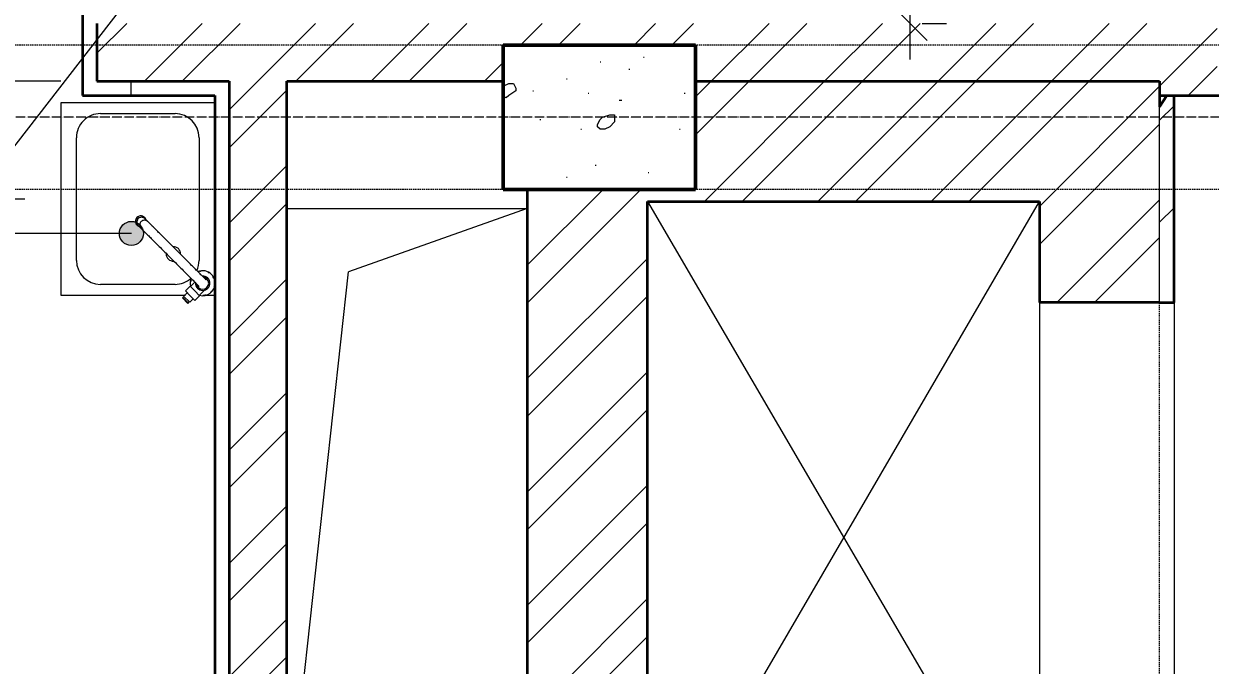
# Model space of a CAD drawing. Header units: millimetres. Extents: x -215207 to 92095, y -30385 to 123050.
# Drawn here: x 62177 to 64644, y 19921 to 21255 of the extents above; entities that cross this region are included whole.
import ezdxf

# ---------------------------------------------------------------- set-up
doc = ezdxf.new("R2010")
doc.units = ezdxf.units.MM
for name, pattern in [('ADSK_Линия сетки', [25, 20, -2.5, 0, -2.5]), ('ADSK_Сверху', [4.5, 3, -1.5]), ('Сверху', [3.96875, 2.38125, -1.5875])]:
    doc.linetypes.add(name, pattern=pattern)
for name, color, linetype, lineweight in [('Аннотация', 7, 'Continuous', 20), ('Двери', 7, 'Continuous', 9), ('Линии', 7, 'Continuous', 9), ('Несущие колонны', 7, 'Continuous', 20), ('Обобщенные модели', 7, 'Continuous', 20), ('Оси', 7, 'Continuous', 9), ('Перекрытие', 7, 'Continuous', 20), ('Размеры', 7, 'Continuous', 9), ('Сантехника', 7, 'Continuous', 20), ('Стены наружные', 7, 'Continuous', 20), ('Стены штриховка', 7, 'Continuous', 9), ('Узлы', 7, 'Continuous', 20)]:
    doc.layers.add(name, color=color, linetype=linetype, lineweight=lineweight)
doc.layers.add('Двери открывание', color=7, linetype='Continuous', lineweight=9, true_color=0xc0c0c0)
doc.styles.add('GOST Common_2', font='GOST_Common.ttf', dxfattribs={"width": 0.9, "height": 90})
doc.dimstyles.new('ADSK_Основной_1_8_мм_синий', dxfattribs={"dimscale": 304.8, "dimtxt": 90.51435, "dimasz": 0.231955, "dimexe": 0.246063, "dimexo": 0.246063, "dimgap": 0.049213, "dimtad": 1, "dimdec": 0, "dimdsep": 46, "dimtxsty": 'GOST Common_2', "dimblk1": 'OBLIQUE', "dimblk2": 'OBLIQUE', "dimsah": 1, "dimcen": 0.09, "dimdle": 0.246063, "dimazin": 2, "dimtfac": 1, "dimtdec": 4, "dimtix": 1, "dimtmove": 0, "dimatfit": 3, "dimfxl": 0, "dimtvp": 1, "dimtolj": 1, "dimtzin": 0, "dimlwd": 20, "dimlwe": 20, "dimarcsym": 0})
doc.dimstyles.new('ADSK_Основной_1_8_мм_синий_маска', dxfattribs={"dimscale": 304.8, "dimtxt": 90.51435, "dimasz": 0.231955, "dimexe": 0.246063, "dimexo": 0.246063, "dimgap": 0.049213, "dimtad": 1, "dimdec": 0, "dimdsep": 46, "dimtxsty": 'GOST Common_2', "dimblk1": 'OBLIQUE', "dimblk2": 'OBLIQUE', "dimsah": 1, "dimcen": 0.09, "dimdle": 0.246063, "dimazin": 2, "dimtfac": 1, "dimtdec": 4, "dimtix": 1, "dimtmove": 0, "dimatfit": 3, "dimfxl": 0, "dimtvp": 1, "dimtolj": 1, "dimtzin": 0, "dimlwd": 20, "dimlwe": 20, "dimarcsym": 0})
pattern_1 = [(45, (42000, 8e-11), (-117.8655, 117.8655), []), (45, (42078.58, 8e-11), (-117.8655, 117.8655), [])]

# ---------------------------------------------------------------- blocks, each defined once
blk = doc.blocks.new('Дверь_Alumark_однопольная_S50 - Дв-6_9л__1_2200х1140 Л СКУД-7467144-План 1 этажа _Пищеблок_ - Привязка мокрых точек')
at = {"layer": 'Двери', "lineweight": 35}
for p, q in [((648, 1167), (614, 1167)), ((614, 1167), (614, 1158)), ((656, 1176), (648, 1176)), ((648, 1176), (648, 1167)), ((656, 1082), (656, 1176)), ((614, 1158), (606, 1158)), ((606, 1158), (606, 1082)), ((623, 1082), (623, 1100)), ((623, 1100), (647, 1100)), ((647, 1100), (647, 1082)), ((606, 1082), (623, 1082)), ((647, 1082), (656, 1082)), ((606, 172), (606, 96)), ((606, 172), (623, 172)), ((623, 172), (623, 154)), ((623, 154), (647, 154)), ((647, 172), (656, 172)), ((647, 154), (647, 172)), ((656, 78), (656, 172)), ((606, 96), (614, 96)), ((614, 96), (614, 87)), ((614, 87), (648, 87)), ((648, 87), (648, 78)), ((648, 78), (656, 78))]:
    blk.add_line(p, q, dxfattribs=at)
at = {"layer": 'Двери'}
for p, q in [((623, 154), (623, 1100)), ((623, 1100), (647, 1100)), ((647, 1100), (647, 154)), ((606, 1082), (606, 172)), ((656, 172), (656, 1082)), ((647, 154), (623, 154)), ((-490, 60), (-490, 10)), ((-470, 60), (-490, 60)), ((-470, 10), (-470, 60)), ((-429, 60), (-470, 60)), ((-470, 60), (-470, 10)), ((-429, 52), (-429, 60)), ((-415, 52), (-429, 52)), ((-415, 18), (-415, 52)), ((679, 52), (665, 52)), ((665, 52), (665, 18)), ((679, 60), (679, 52)), ((720, 60), (679, 60)), ((740, 60), (720, 60)), ((720, 60), (720, 10)), ((720, 10), (720, 60)), ((740, 10), (740, 60)), ((-490, 10), (-470, 10)), ((-470, 10), (-406, 10)), ((-406, 18), (-415, 18)), ((-406, 10), (-406, 18)), ((665, 18), (656, 18)), ((656, 18), (656, 10)), ((656, 10), (720, 10)), ((720, 10), (740, 10))]:
    blk.add_line(p, q, dxfattribs=at)
at = {"layer": 'Двери открывание'}
blk.add_arc((674, 78), 1098, 90.9393, 180, dxfattribs=at)
blk = doc.blocks.new('ADSK_КолоннаЖБ_Прямоугольная - 300x400-3991041-План 1 этажа _Пищеблок_ - Привязка мокрых точек')
at = {"layer": 'Несущие колонны', "lineweight": 50}
for p, q in [((-200, 150), (200, 150)), ((-200, -150), (-200, 150)), ((200, 150), (200, -150)), ((200, -150), (-200, -150))]:
    blk.add_line(p, q, dxfattribs=at)
blk = doc.blocks.new('Дверь-Проем - 1000x 1060 мм-3565589-План 1 этажа _Пищеблок_ - Привязка мокрых точек')
at = {"layer": 'Узлы', "linetype": 'Сверху', "lineweight": 9}
for p, q in [((491.8, 125), (-508.2, 125)), ((-508.2, -125), (491.8, -125))]:
    blk.add_line(p, q, dxfattribs=at)
at = {"layer": 'Узлы', "lineweight": 35}
for p, q in [((-508.2, 125), (-508.2, -125)), ((491.8, -125), (491.8, 125))]:
    blk.add_line(p, q, dxfattribs=at)
blk = doc.blocks.new('Рукомойник _П10_ - Тип 1-7814769-План 1 этажа _Пищеблок_ - Привязка мокрых точек')
at = {"layer": 'Обобщенные модели', "lineweight": 9}
for start, end in [(75, 81.9745), (75, 81.9745), (75, 81.9745), (188.0255, 195), (188.0255, 195), (188.0255, 195), (327.703, 335.3352), (327.703, 335.3352), (327.703, 335.3352), (8.0255, 15), (8.0255, 15), (8.0255, 15), (221.1897, 228.8103), (221.1897, 228.8103), (221.1897, 228.8103), (255, 261.9745), (255, 261.9745), (255, 261.9745), (294.6648, 302.297), (294.6648, 302.297), (294.6648, 302.297)]:
    blk.add_arc((-50, 40), 25, start, end, dxfattribs=at)
at = {"layer": 'Сантехника'}
for p, q in [((325, 335), (-75, 335)), ((-75, 335), (-75, 76)), ((325, 15), (325, 335)), ((-2.5, 302.5), (252.5, 302.5)), ((-52.5, 97.5), (-52.5, 252.5)), ((302.5, 252.5), (302.5, 97.5)), ((70.1, 174.2), (64, 168.1)), ((71.4, 176.8), (69.6, 175)), ((78.1, 154), (84.2, 160.1)), ((85, 159.6), (86.8, 161.4)), ((-91.9, 70.6), (-80.6, 81.9)), ((-79.9, 81.2), (-91.2, 69.9)), ((-77.6, 78.9), (-88.9, 67.6)), ((-80.6, 81.9), (-79.8, 81.2)), ((-79.9, 81.2), (-77.6, 78.9)), ((-69.8, 72.5), (-76.9, 79.6)), ((-76.1, 66.1), (-66.2, 76)), ((-56.3, 66.1), (-66.2, 76)), ((-91.2, 69.8), (-91.9, 70.6)), ((-88.9, 67.6), (-91.2, 69.9)), ((-89.6, 66.9), (-82.5, 59.8)), ((-86, 56.2), (-76.1, 66.1)), ((-86, 56.2), (-76.1, 46.3)), ((-76.1, 46.3), (-66.2, 56.2)), ((-66.2, 56.2), (-56.3, 66.1)), ((-47.6, 56), (-57, 65.4)), ((-75.4, 47), (-62.6, 34.1)), ((-75, 46.6), (-75, 45.5)), ((-75, 39.5), (-75, 15)), ((252.5, 47.5), (-2.5, 47.5))]:
    blk.add_line(p, q, dxfattribs=at)
at = {"layer": 'Сантехника', "flags": 128}
for points in [[(64, 168.1), (63.5, 167.7), (63, 167.2), (62.4, 166.5), (61.7, 165.8), (60.9, 165), (60, 164.2), (59, 163.2), (58, 162.1), (56.8, 160.9), (55.6, 159.7), (54.2, 158.4), (52.8, 157), (51.3, 155.5), (49.8, 153.9), (48.2, 152.3), (46.5, 150.6), (44.7, 148.8), (42.8, 147), (40.9, 145.1), (39, 143.1), (37, 141.1), (34.9, 139), (32.8, 136.9), (30.6, 134.8), (28.4, 132.6), (26.2, 130.3), (23.9, 128), (21.6, 125.7), (19.2, 123.4), (16.9, 121), (14.5, 118.6), (12.1, 116.2), (9.6, 113.8), (7.2, 111.4), (4.8, 108.9), (2.3, 106.5), (-0.1, 104.1), (-2.5, 101.6), (-4.9, 99.2), (-7.3, 96.8), (-9.7, 94.4), (-12.1, 92.1), (-14.4, 89.7), (-16.7, 87.4), (-19, 85.1), (-21.2, 82.9), (-23.4, 80.7), (-25.6, 78.5), (-27.7, 76.4), (-29.8, 74.4), (-31.8, 72.4), (-33.7, 70.4), (-35.6, 68.5), (-37.4, 66.7), (-39.2, 65), (-40.9, 63.3), (-42.5, 61.7), (-44, 60.1), (-45.5, 58.6), (-46.9, 57.3), (-48.2, 55.9), (-49.4, 54.7), (-50.6, 53.6), (-51.6, 52.5), (-52.6, 51.6), (-53.4, 50.7), (-54.2, 49.9), (-54.9, 49.2), (-55.5, 48.6), (-56, 48.1), (-56.4, 47.7), (-56.7, 47.4), (-56.9, 47.2), (-57, 47.1), (-57.1, 47.1)], [(-42.9, 32.9), (-42.9, 33), (-42.7, 33.1), (-42.5, 33.4), (-42.2, 33.7), (-41.7, 34.1), (-41.2, 34.7), (-40.6, 35.3), (-39.8, 36), (-39, 36.8), (-38.1, 37.7), (-37.1, 38.7), (-36, 39.8), (-34.9, 41), (-33.6, 42.2), (-32.3, 43.6), (-30.9, 45), (-29.4, 46.5), (-27.8, 48), (-26.2, 49.7), (-24.5, 51.4), (-22.7, 53.2), (-20.8, 55), (-18.9, 56.9), (-17, 58.9), (-14.9, 60.9), (-12.9, 63), (-10.7, 65.1), (-8.6, 67.3), (-6.4, 69.5), (-4.1, 71.7), (-1.8, 74), (0.5, 76.4), (2.8, 78.7), (5.2, 81.1), (7.6, 83.5), (10, 85.9), (12.4, 88.3), (14.9, 90.7), (17.3, 93.2), (19.7, 95.6), (22.2, 98), (24.6, 100.4), (27, 102.9), (29.4, 105.3), (31.8, 107.6), (34.1, 110), (36.5, 112.3), (38.8, 114.6), (41.1, 116.9), (43.3, 119.1), (45.5, 121.3), (47.6, 123.5), (49.7, 125.6), (51.8, 127.6), (53.8, 129.6), (55.7, 131.6), (57.6, 133.5), (59.4, 135.3), (61.2, 137), (62.8, 138.7), (64.5, 140.3), (66, 141.8), (67.4, 143.3), (68.8, 144.7), (70.1, 146), (71.3, 147.2), (72.5, 148.3), (73.5, 149.4), (74.5, 150.3), (75.3, 151.2), (76.1, 151.9), (76.8, 152.6), (77.3, 153.2), (77.8, 153.7), (78.1, 154)]]:
    blk.add_lwpolyline(points, dxfattribs=at)
at = {"layer": 'Сантехника'}
for centre, radius, start, end in [((-2.5, 252.5), 50, 90, 180), ((252.5, 252.5), 50, 360, 90), ((10.9, 100.9), 15, 90, 182.9845), ((10.9, 100.9), 15, 87.0326, 90), ((10.9, 100.9), 15, 270, 2.9674), ((-2.5, 97.5), 50, 180, 222.004), ((10.9, 100.9), 15, 266.7523, 270), ((252.5, 97.5), 50, 270, 0), ((-50, 40), 15, 135, 315), ((-50, 40), 15, 85.711, 135), ((-50, 40), 12.5, 99.5538, 135), ((-50, 40), 26, 67.3883, 104.3766), ((-50, 40), 26, 315, 22.5396), ((-2.5, 97.5), 50, 244.8408, 270), ((-50, 40), 26, 165.6234, 268.713), ((-50, 40), 12.5, 135, 315), ((-50, 40), 12.5, 315, 347.6951), ((-50, 40), 15, 315, 3.8753), ((-50, 40), 26, 282.5447, 315)]:
    blk.add_arc(centre, radius, start, end, dxfattribs=at)
for centre, major_axis, start_param, end_param in [((77.3, 167.3), (-7.7, 7.7), 5.513272, 6.629642), ((79.1, 169.1), (-7.7, 7.7), 4.712389, 6.556652), ((77.2, 167.2), (-7.07, 7.07), 5.517864, 6.283185), ((77.2, 167.2), (-7.07, 7.07), 4.974188, 5.497787), ((77.2, 167.2), (-7.07, 7.07), 4.712389, 4.954111), ((77.3, 167.3), (-7.7, 7.7), 4.712389, 4.975198), ((77.2, 167.2), (-7.07, 7.07), 4.470667, 4.712389), ((79.1, 169.1), (-7.7, 7.7), 2.868126, 4.712389), ((77.3, 167.3), (-7.7, 7.7), 4.449578, 4.712389), ((77.3, 167.3), (-7.7, 7.7), 2.794984, 3.91149), ((77.2, 167.2), (-7.07, 7.07), 3.141593, 3.906913), ((77.2, 167.2), (-7.07, 7.07), 3.926991, 4.45059)]:
    blk.add_ellipse(centre, major_axis=major_axis, ratio=0.971547, start_param=start_param, end_param=end_param, dxfattribs=at)
for points, knots in [([(78, 168), (77.2, 168.8), (75.2, 170.2), (71.8, 171.1), (68.3, 170.8), (65.2, 169.4), (63.6, 167.9), (63, 167)], [-1, -1, -1, -1, -0.8888889, -0.7777778, -0.6666667, -0.5555556, -0.4529032, -0.4529032, -0.4529032, -0.4529032]), ([(77, 153), (77.9, 153.6), (79.4, 155.2), (80.8, 158.3), (81.1, 161.8), (80.2, 165.2), (78.8, 167.2), (78, 168)], [-0.5472955, -0.5472955, -0.5472955, -0.5472955, -0.4444444, -0.3333333, -0.2222222, -0.1111111, 0, 0, 0, 0])]:
    blk.add_open_spline(points, degree=3, knots=knots, dxfattribs=at)
blk = doc.blocks.new('_Oblique')
at = {"color": 0, "linetype": 'ByBlock', "lineweight": -2}
blk.add_line((-0.5, -0.5), (0.5, 0.5), dxfattribs=at)
blk = doc.blocks.new('*D738')
at = {"layer": 'Defpoints', "color": 0, "transparency": 16777216}
for p in [(62799, 21575.3), (64020.6, 21575.3), (63970.6, 21255.3)]:
    blk.add_point(p, dxfattribs=at)
at = {"layer": 'Размеры', "color": 0, "lineweight": 20, "transparency": 16777216}
for p, q in [((64020.6, 21180.3), (64020.6, 21650.3)), ((62874, 21575.3), (64095.6, 21575.3)), ((64045.6, 21255.3), (64095.6, 21255.3))]:
    blk.add_line(p, q, dxfattribs=at)
at = {"layer": 'Размеры', "color": 0, "lineweight": 20, "transparency": 16777216, "xscale": 70.7, "yscale": 70.7, "zscale": 70.7}
for p, rotation in [((64020.6, 21575.3), 90), ((64020.6, 21255.3), 270)]:
    blk.add_blockref('_Oblique', p, dxfattribs=dict(at, rotation=rotation))
at = {"layer": 'Размеры', "color": 0, "lineweight": 20, "transparency": 16777216, "insert": (63960.6, 21415.3), "char_height": 90, "width": 204.348, "attachment_point": 5, "rotation": 90, "style": 'GOST Common_2'}
blk.add_mtext('\\A1;320', dxfattribs=at)
blk = doc.blocks.new('*D752')
at = {"layer": 'Defpoints', "color": 0, "transparency": 16777216}
for p in [(62329, 21135.3), (62254, 20890.3)]:
    blk.add_point(p, dxfattribs=at)
at = {"layer": 'Размеры', "color": 0, "lineweight": 20, "transparency": 16777216}
for p, q in [((61999.7, 21210.3), (61999.7, 20815.3)), ((62254, 21135.3), (61924.7, 21135.3)), ((62179, 20890.3), (61924.7, 20890.3))]:
    blk.add_line(p, q, dxfattribs=at)
at = {"layer": 'Размеры', "color": 0, "lineweight": 20, "transparency": 16777216, "xscale": 70.7, "yscale": 70.7, "zscale": 70.7}
for p, rotation in [((61999.7, 21135.3), 90), ((61999.7, 20890.3), 270)]:
    blk.add_blockref('_Oblique', p, dxfattribs=dict(at, rotation=rotation))
at = {"layer": 'Размеры', "color": 0, "lineweight": 20, "transparency": 16777216, "insert": (61939.7, 21012.8), "char_height": 90, "width": 213.552, "attachment_point": 5, "rotation": 90, "style": 'GOST Common_2', "bg_fill": 3, "box_fill_scale": 1.1, "bg_fill_color": 256, "bg_fill_true_color": 13158600, "bg_fill_transparency": 0}
blk.add_mtext('\\A1;245', dxfattribs=at)
at = {"layer": 'Defpoints', "color": 0, "transparency": 16777216}
blk.add_point((61999.7, 20890.3), dxfattribs=at)

msp = doc.modelspace()

# ---------------------------------------------------------------- hatches: boundary and pattern name
at = {"layer": 'Аннотация', "lineweight": 9, "true_color": 0x0000ff}
h = msp.add_hatch(color=5, dxfattribs=at)
edge = h.paths.add_edge_path()
edge.add_arc((62400.7, 20818.7), 25, 0, 360)
at = {"layer": 'Несущие колонны', "lineweight": 9, "true_color": 0xc0c0c0}
h = msp.add_hatch(dxfattribs=at)
h.set_pattern_fill('FP_1', color=9, style=0, pattern_type=2)
h.set_pattern_definition([(0, (42335, 35), (500, 500), [1.676, -498.324]), (0, (42105, 55), (500, 500), [1.676, -498.324]), (0, (42110, 135), (500, 500), [5, -495]), (0, (42235, 115), (500, 500), [1.676, -498.324]), (0, (42465, 185), (500, 500), [1.676, -498.324]), (0, (42160, 250), (500, 500), [1.676, -498.324]), (0, (42055, 265), (500, 500), [1.676, -498.324]), (0, (42160, 180), (500, 500), [1.676, -498.324]), (0, (42215, 210), (500, 500), [1.676, -498.324]), (0, (42170, 25), (500, 500), [1.676, -498.324]), (0, (42250, 55), (500, 500), [1.676, -498.324]), (0, (42345, 265), (500, 500), [1.676, -498.324]), (0, (42425, 320), (500, 500), [1.676, -498.324]), (0, (42170, 400), (500, 500), [1.676, -498.324]), (0, (42230, 310), (500, 500), [1.676, -498.324]), (0, (42360, 380), (500, 500), [1.676, -498.324]), (0, (42415, 95), (500, 500), [5, -495]), (0, (42435, 160), (500, 500), [1.676, -498.324]), (0, (42350, 110), (500, 500), [1.676, -498.324]), (0, (42475, 380), (500, 500), [1.676, -498.324]), (0, (42400, 240), (500, 500), [1.676, -498.324]), (0, (42375, 175), (500, 500), [1.676, -498.324]), (0, (42305, 140), (500, 500), [1.676, -498.324]), (0, (42185, 335), (500, 500), [1.676, -498.324]), (0, (42125, 325), (500, 500), [1.676, -498.324]), (0, (42040, 410), (500, 500), [1.676, -498.324]), (0, (42295, 405), (500, 500), [1.676, -498.324]), (0, (42280, 325), (500, 500), [1.676, -498.324]), (0, (42295, 235), (500, 500), [1.676, -498.324]), (0, (42095, 180), (500, 500), [1.676, -498.324]), (0, (42050, 110), (500, 500), [1.676, -498.324]), (0, (42040, 35), (500, 500), [1.676, -498.324]), (0, (42435, 285), (500, 500), [1.676, -498.324]), (0, (42475, 445), (500, 500), [1.676, -498.324]), (0, (42365, 460), (500, 500), [1.676, -498.324]), (0, (42305, 435), (500, 500), [1.676, -498.324]), (0, (42120, 450), (500, 500), [1.676, -498.324]), (0, (42035, 330), (500, 500), [1.676, -498.324]), (0, (42100, 375), (500, 500), [1.676, -498.324]), (45, (42160, 115), (0, 499.9994), [7.071, -700.035]), (26.565, (42165, 120), (500.0009, 500), [11.181, -1106.854]), (26.565, (42175, 125), (500.0009, 500), [11.181, -1106.854]), (0, (42185, 130), (500, 500), [10, -490]), (296.565, (42195, 130), (500, -500.0009), [11.181, -1106.854]), (270, (42200, 120), (500, -500), [5, -495]), (213.69, (42200, 115), (-500.0004, -499.99923), [18.028, -1784.748]), (225, (42185, 105), (6e-14, -499.9994), [7.071, -700.035]), (153.435, (42180, 100), (-500.0005, -0.0004), [11.181, -1106.854]), (135, (42170, 105), (-499.9994, 6e-14), [7.071, -700.035]), (135, (42165, 110), (-499.9994, 6e-14), [7.071, -700.035]), (270, (42405, 65), (500, -500), [10, -490]), (45, (42375, 55), (0, 499.9994), [7.071, -700.035]), (225, (42405, 50), (6e-14, -499.9994), [14.142, -692.964]), (180, (42385, 35), (-500, -500), [10, -490]), (90, (42370, 40), (-500, 500), [5, -495]), (135, (42375, 35), (-499.9994, 6e-14), [7.071, -700.035]), (63.435, (42370, 45), (-0.0004, 500.0005), [11.181, -1106.854]), (206.565, (42395, 40), (-500.0009, -500), [11.181, -1106.854]), (270, (42405, 55), (500, -500), [5, -495]), (0, (42395, 65), (500, 500), [10, -490]), (18.435, (42380, 60), (999.99934, 500.00095), [15.811, -1565.327]), (296.565, (42365, 365), (500, -500.0009), [11.181, -1106.854]), (45, (42335, 355), (0, 499.9994), [7.071, -700.035]), (225, (42365, 350), (6e-14, -499.9994), [14.142, -692.964]), (153.435, (42345, 335), (-500.0005, -0.0004), [11.181, -1106.854]), (90, (42330, 340), (-500, 500), [5, -495]), (180, (42335, 340), (-500, -500), [5, -495]), (63.435, (42330, 345), (-0.0004, 500.0005), [11.181, -1106.854]), (206.565, (42355, 340), (-500.0009, -500), [11.181, -1106.854]), (225, (42370, 355), (6e-14, -499.9994), [7.071, -700.035]), (0, (42355, 365), (500, 500), [10, -490]), (18.435, (42340, 360), (999.99934, 500.00095), [15.811, -1565.327]), (315, (42135, 440), (499.9994, 0), [7.071, -700.035]), (45, (42110, 430), (0, 499.9994), [7.071, -700.035]), (225, (42140, 425), (6e-14, -499.9994), [14.142, -692.964]), (180, (42120, 415), (-500, -500), [10, -490]), (90, (42105, 420), (-500, 500), [5, -495]), (135, (42110, 415), (-499.9994, 6e-14), [7.071, -700.035]), (45, (42105, 425), (0, 499.9994), [7.071, -700.035]), (180, (42130, 415), (-500, -500), [10, -490]), (270, (42140, 435), (500, -500), [10, -490]), (0, (42125, 440), (500, 500), [10, -490]), (26.565, (42115, 435), (500.0009, 500), [11.181, -1106.854])])
h.paths.add_polyline_path([(63574, 20910.3), (63574, 21210.3), (63174, 21210.3), (63174, 20910.3), (63541.8, 20910.3)])
at = {"layer": 'Стены наружные', "lineweight": 9}
h = msp.add_hatch(dxfattribs=at)
h.set_pattern_fill('FP_13', color=256, style=0, pattern_type=2)
h.set_pattern_definition(pattern_1)
h.paths.add_polyline_path([(64539, 21105.3), (64659, 21105.3), (64659, 22805.3), (64539, 22805.3), (64539, 21135.3)])
h = msp.add_hatch(dxfattribs=at)
h.set_pattern_fill('FP_13', color=256, style=0, pattern_type=2)
h.set_pattern_definition(pattern_1)
h.paths.add_polyline_path([(62329, 21135.3), (63174, 21135.3), (63174, 21210.3), (63574, 21210.3), (63574, 21135.3), (64539, 21135.3), (64539, 21255.3), (62329, 21255.3)])
h = msp.add_hatch(dxfattribs=at)
h.set_pattern_fill('FP_23', color=256, style=0, pattern_type=2)
h.set_pattern_definition([(90, (42000, 8e-11), (-300, 2e-14), [])])
h.paths.add_polyline_path([(62350.5, 21105.3), (62574, 21105.3), (62574, 21135.3), (62299, 21135.3), (62299, 21105.3)])
h = msp.add_hatch(dxfattribs=at)
h.set_pattern_fill('FP_13', color=256, style=0, pattern_type=2)
h.set_pattern_definition(pattern_1)
h.paths.add_polyline_path([(62724, 19450.3), (62724, 21135.3), (62604, 21135.3), (62604, 19450.3)])
h = msp.add_hatch(dxfattribs=at)
h.set_pattern_fill('FP_13', color=256, style=0, pattern_type=2)
h.set_pattern_definition(pattern_1)
h.paths.add_polyline_path([(64289, 20885.3), (64289, 21135.3), (63574, 21135.3), (63574, 20910.3), (63474, 20910.3), (63474, 20885.3), (63541.8, 20885.3)])
h = msp.add_hatch(dxfattribs=at)
h.set_pattern_fill('FP_13', color=256, style=0, pattern_type=2)
h.set_pattern_definition(pattern_1)
h.paths.add_polyline_path([(64289, 19535.3), (64539, 19535.3), (64539, 19675.3), (64289, 19675.3), (64289, 19630.6)])
h.paths.add_polyline_path([(64289, 20675.3), (64539, 20675.3), (64539, 21135.3), (64289, 21135.3), (64289, 20885.3)])
h = msp.add_hatch(dxfattribs=at)
h.set_pattern_fill('FP_22', color=256, style=0, pattern_type=2)
h.set_pattern_definition([(45, (42000, 8e-11), (-106.066, 106.066), [])])
h.paths.add_polyline_path([(64539, 19535.3), (64569, 19535.3), (64569, 19675.3), (64539, 19675.3), (64539, 19586.3)])
h.paths.add_polyline_path([(64539, 20675.3), (64569, 20675.3), (64569, 21105.3), (64554, 21105.3), (64539, 21081.7)])
h = msp.add_hatch(dxfattribs=at)
h.set_pattern_fill('FP_13', color=256, style=0, pattern_type=2)
h.set_pattern_definition(pattern_1)
h.paths.add_polyline_path([(63224, 19535.3), (63474, 19535.3), (63474, 20910.3), (63224, 20910.3), (63224, 19570.3)])

# ---------------------------------------------------------------- linework, layer by layer
at = {"lineweight": 20}
for p, q in [((62724, 20870.3), (63224, 20870.3)), ((62724, 20870.3), (63224, 20870.3)), ((63224, 20870.3), (62852.5, 20739)), ((62724, 19570.3), (62852.5, 20739))]:
    msp.add_line(p, q, dxfattribs=at)
at = {"layer": 'Аннотация', "color": 5, "lineweight": 9, "true_color": 0x0000ff}
for p, q in [((62550.1, 21507.4), (62016.5, 20818.7)), ((62400.7, 20818.7), (61624.7, 20818.7))]:
    msp.add_line(p, q, dxfattribs=at)
msp.add_circle((62400.7, 20818.7), 25, dxfattribs=at)
at = {"layer": 'Линии', "linetype": 'ADSK_Сверху'}
for p, q in [((66369, 21210.3), (57928.7, 21210.3)), ((66369, 20910.3), (57928.7, 20910.3))]:
    msp.add_line(p, q, dxfattribs=at)
at = {"layer": 'Линии', "lineweight": 20}
for p, q in [((63474, 20885.3), (64289, 19490.3)), ((63474, 19485.3), (64289, 20885.3)), ((63474, 20885.3), (64289, 19490.3)), ((63474, 19485.3), (64289, 20885.3)), ((64289, 20885.3), (64289, 19490.3)), ((64289, 20885.3), (64289, 19490.3))]:
    msp.add_line(p, q, dxfattribs=at)
at = {"layer": 'Несущие колонны'}
for p, q in [((63574, 21210.3), (63174, 21210.3)), ((63174, 21210.3), (63174, 21135.3)), ((63574, 21135.3), (63574, 21210.3)), ((63574, 20910.3), (63574, 21135.3)), ((63224, 20910.3), (63474, 20910.3)), ((63474, 20910.3), (63574, 20910.3))]:
    msp.add_line(p, q, dxfattribs=at)
at = {"layer": 'Несущие колонны', "lineweight": 50}
for p, q in [((63174, 21135.3), (63174, 20910.3)), ((63174, 20910.3), (63224, 20910.3))]:
    msp.add_line(p, q, dxfattribs=at)
at = {"layer": 'Оси', "linetype": 'ADSK_Линия сетки'}
msp.add_line((72421, 21060.3), (57015.2, 21060.3), dxfattribs=at)
at = {"layer": 'Перекрытие', "color": 49, "true_color": 0x464646}
msp.add_line((62724, 20870.3), (63224, 20870.3), dxfattribs=at)
at = {"layer": 'Стены наружные', "lineweight": 35}
for p, q in [((62299, 25480.4), (62299, 21105.3)), ((62329, 21255.3), (62329, 21135.3)), ((62329, 21135.3), (62604, 21135.3)), ((62604, 21135.3), (62604, 19570.3)), ((62724, 19570.3), (62724, 21135.3)), ((62724, 21135.3), (63174, 21135.3)), ((63574, 21135.3), (64539, 21135.3)), ((64539, 21135.3), (64539, 21081.7)), ((62299, 21105.3), (62574, 21105.3)), ((62574, 21105.3), (62574, 19600.3)), ((64539, 21105.3), (64689, 21105.3)), ((64554, 21105.3), (64539, 21081.7)), ((64569, 20675.3), (64569, 21105.3)), ((63224, 20910.3), (63224, 19570.3)), ((63474, 20885.3), (64289, 20885.3)), ((63474, 19535.3), (63474, 20885.3)), ((64289, 20885.3), (64289, 20675.3)), ((64539, 20675.3), (64569, 20675.3))]:
    msp.add_line(p, q, dxfattribs=at)
at = {"layer": 'Стены наружные'}
for p, q in [((63174, 21135.3), (63174, 21210.3)), ((63174, 21210.3), (63574, 21210.3)), ((63574, 21210.3), (63574, 20910.3)), ((63574, 20910.3), (63224, 20910.3)), ((64569, 20675.3), (64569, 19675.3))]:
    msp.add_line(p, q, dxfattribs=at)
at = {"layer": 'Стены штриховка'}
msp.add_line((64539, 20675.3), (64539, 21081.7), dxfattribs=at)

# ---------------------------------------------------------------- block references
at = {"layer": 'Двери', "color": 9, "true_color": 0xc0c0c0}
msp.add_blockref('Дверь_Alumark_однопольная_S50 - Дв-6_9л__1_2200х1140 Л СКУД-7467144-План 1 этажа _Пищеблок_ - Привязка мокрых точек', (61449, 19510.3), dxfattribs=at)
at = {"layer": 'Двери', "rotation": 269.9999999999998}
msp.add_blockref('Дверь-Проем - 1000x 1060 мм-3565589-План 1 этажа _Пищеблок_ - Привязка мокрых точек', (64414, 20167.1), dxfattribs=at)
at = {"layer": 'Несущие колонны', "lineweight": 50}
msp.add_blockref('ADSK_КолоннаЖБ_Прямоугольная - 300x400-3991041-План 1 этажа _Пищеблок_ - Привязка мокрых точек', (63374, 21060.3), dxfattribs=at)
at = {"layer": 'Сантехника', "rotation": 90}
msp.add_blockref('Рукомойник _П10_ - Тип 1-7814769-План 1 этажа _Пищеблок_ - Привязка мокрых точек', (62589, 20765.3), dxfattribs=at)

# ---------------------------------------------------------------- dimensions: what is measured, and where the dimension line sits
at = {"layer": 'Размеры', "color": 5, "lineweight": 20, "true_color": 0x0000ff}
dim = msp.add_linear_dim(base=(64020.6, 21575.3), p1=(63970.6, 21255.3), p2=(62799, 21575.3), angle=90, dimstyle='ADSK_Основной_1_8_мм_синий', override={"dimpost": '<>', "dimfxl": 1214.485817}, dxfattribs=at)
dim.commit()
dim.dimension.update_dxf_attribs({"geometry": '*D738', "text_midpoint": (63960.6, 21415.3)})

# ---------------------------------------------------------------- next in the draw order: dimensions: what is measured, and where the dimension line sits
dim = msp.add_linear_dim(base=(61999.7, 20890.3), p1=(62329, 21135.3), p2=(62254, 20890.3), angle=90, dimstyle='ADSK_Основной_1_8_мм_синий_маска', override={"dimpost": '<>', "dimfxl": 256.22256}, dxfattribs=at)
dim.commit()
dim.dimension.update_dxf_attribs({"geometry": '*D752', "text_midpoint": (61939.7, 21012.8)})

# ---------------------------------------------------------------- next in the draw order: linework, layer by layer
at = {"layer": 'Линии', "linetype": 'ADSK_Сверху'}
for p, q in [((66369, 21210.3), (57928.7, 21210.3)), ((66369, 20910.3), (57928.7, 20910.3))]:
    msp.add_line(p, q, dxfattribs=at)

doc.saveas('drawing.dxf')
